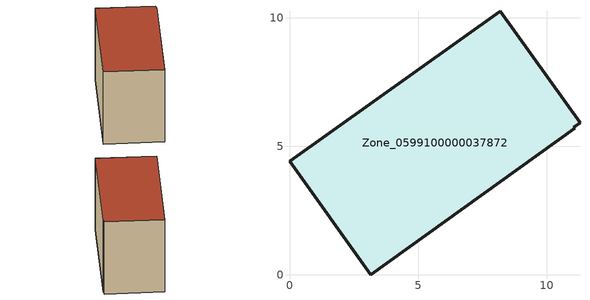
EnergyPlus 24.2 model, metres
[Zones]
Zone_0599100000037872
 floor ground (C_G): 11.09,5.7 3.15,0 0,4.42 8.19,10.27 11.3,5.92 11.06,5.75 z0
 wall outside (C_F): 0,4.42 3.15,0 11.09,5.7 11.06,5.75 11.3,5.92 8.19,10.27 0,4.42 z0:7.66
 roof outside (C_R): 3.15,0 11.09,5.7 11.06,5.75 11.3,5.92 8.19,10.27 0,4.42 z7.66
[BUILDING]
Pand.0599100000037872: North Axis=0; Terrain=City; Loads Convergence Tolerance Value=0.04; Temperature Convergence Tolerance Value=0.4; Solar Distribution=FullExterior; Maximum Number of Warmup Days=25; Minimum Number of Warmup Days=1
[Site:Location]
Rotterdam.The.Hague.AP_ZH_NLD Design_Conditions: Latitude=51.96; Longitude=4.45; Time Zone=1; Elevation=-4.5
[SITE:GROUNDTEMPERATURE:BUILDINGSURFACE]
18, 18, 18, 18, 18, 18, 18, 18, 18, 18, 18, 18
[MATERIAL] Thermal Absorptance=0.9; Solar Absorptance=0.7; Visible Absorptance=0.7
Name | Roughness | Thickness | Conductivity | Density | Specific Heat
G.TI.1975-1991 | MediumSmooth | 0.15 | 0.288461 | 540 | 1210
F.TI.1975-1991 | Rough | 0.3 | 0.230769 | 1920 | 840
R.TI.1975-1991 | MediumRough | 0.2 | 0.153846 | 1500 | 1000
[CONSTRUCTION]
C_G: G.TI.1975-1991
C_F: F.TI.1975-1991
C_R: R.TI.1975-1991
[ZONE]
Zone_0599100000037872: Type=1; Multiplier=1; Ceiling Height=Autocalculate; Volume=Autocalculate; Floor Area=autocalculate; Part of Total Floor Area=Yes
[ZONEINFILTRATION:DESIGNFLOWRATE]
Infil_Zone_0599100000037872: Zone or ZoneList or Space or SpaceList=Zone_0599100000037872; Schedule=AlwaysOn; Design Flow Rate Calculation Method=Flow/Area; Flow Rate per Floor Area=0.003; Constant Term Coefficient=1; Temperature Term Coefficient=0; Velocity Term Coefficient=0; Velocity Squared Term Coefficient=0
[HVACTEMPLATE:ZONE:IDEALLOADSAIRSYSTEM]
Zone_0599100000037872: Maximum Heating Supply Air Temperature=50; Minimum Cooling Supply Air Temperature=13; Maximum Heating Supply Air Humidity Ratio=0.0156; Minimum Cooling Supply Air Humidity Ratio=0.0077; Heating Limit=NoLimit; Cooling Limit=NoLimit; Dehumidification Control Type=ConstantSensibleHeatRatio; Cooling Sensible Heat Ratio=0.7; Dehumidification Setpoint=60; Humidification Control Type=None; Humidification Setpoint=30; Outdoor Air Method=None; Outdoor Air Flow Rate per Person=0.00944; Outdoor Air Flow Rate per Zone Floor Area=0; Outdoor Air Flow Rate per Zone=0; Demand Controlled Ventilation Type=None; Outdoor Air Economizer Type=NoEconomizer; Heat Recovery Type=None; Sensible Heat Recovery Effectiveness=0.7; Latent Heat Recovery Effectiveness=0.65
[ZONECONTROL:THERMOSTAT]
ThermostatControl_Zone_0599100000037872: Zone or ZoneList=Zone_0599100000037872; Control Type Schedule=DualSetpointControlType; Control 1=Thermostat_Zone_0599100000037872; Temperature Difference Between Cutout And Setpoint=0
[THERMOSTATSETPOINT:DUALSETPOINT]
Thermostat_Zone_0599100000037872: Heating Setpoint Temperature Schedule=HeatingSetpoint_Zone_0599100000037872; Cooling Setpoint Temperature Schedule=CoolingSetpoint_Zone_0599100000037872
[SCHEDULE:COMPACT]
HeatingSetpoint_Zone_0599100000037872: Through: 12/31, For: AllDays, Until: 24:00, 21
CoolingSetpoint_Zone_0599100000037872: Through: 12/31, For: AllDays, Until: 24:00, 24
DualSetpointControlType: Through: 12/31, For: AllDays, Until: 24:00, 4
AlwaysOn: Through: 12/31, For: AllDays, Until: 24:00, 1
